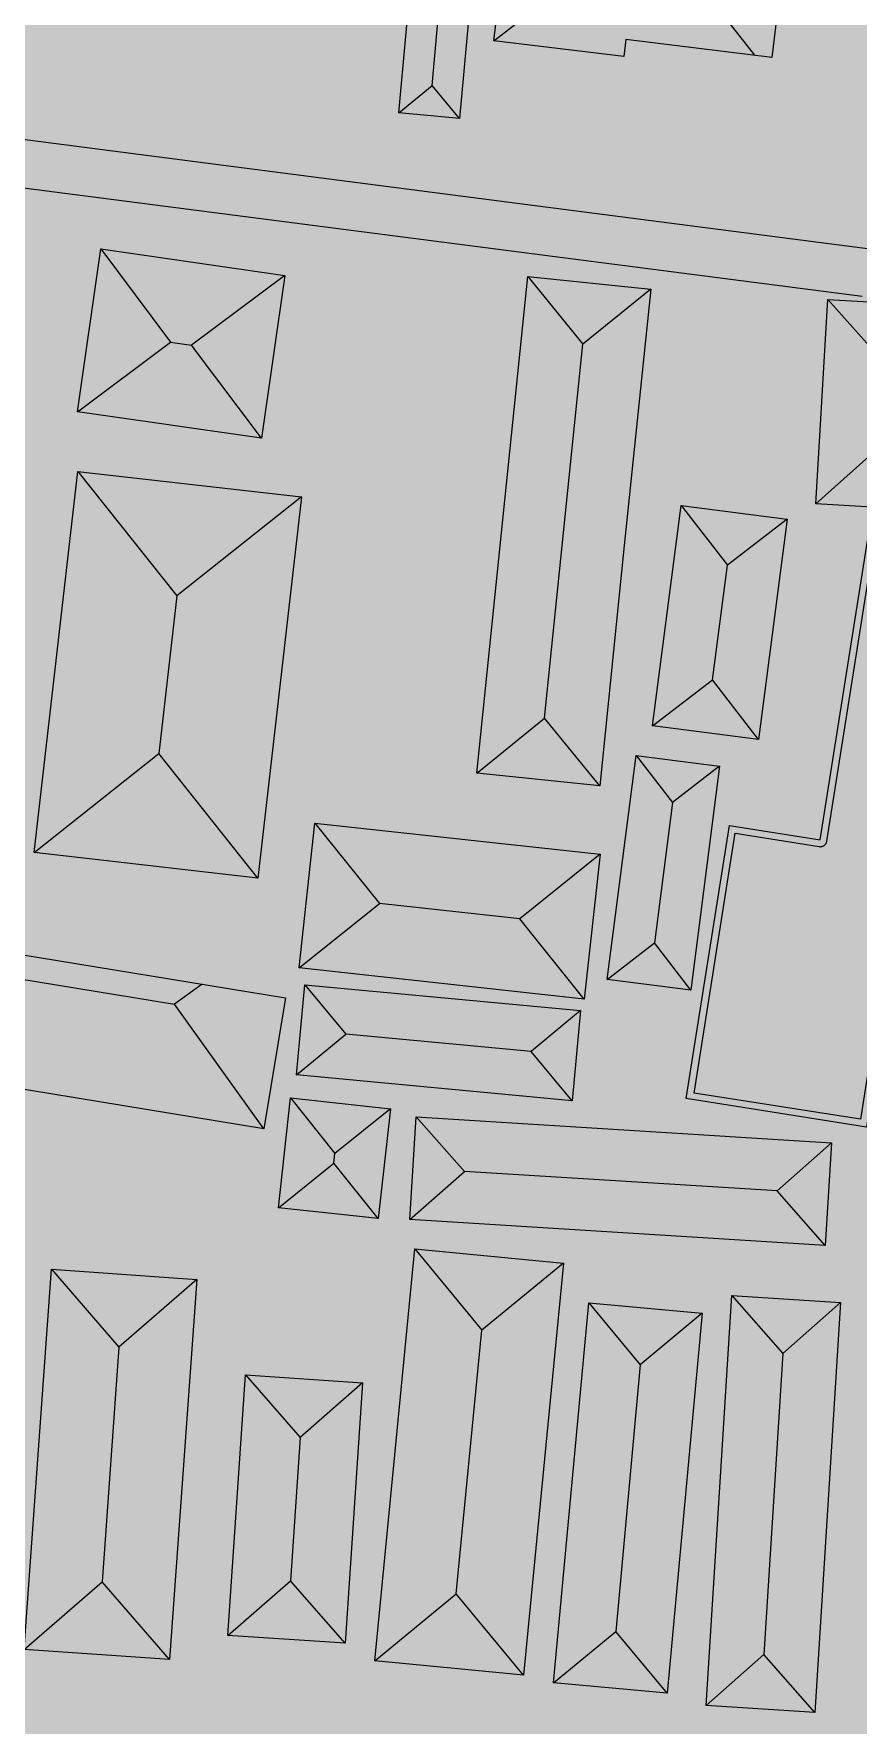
# Model space of a CAD drawing. Header units: metres. Extents: x 305859 to 307221, y 9155922 to 9156786.
# Drawn here: x 306687.6 to 306742.2, y 9156212.3 to 9156324.3 of the extents above; entities that cross this region are included whole.
import ezdxf

# ---------------------------------------------------------------- set-up
doc = ezdxf.new("R2010")
doc.units = ezdxf.units.M
doc.linetypes.add('DASHED2', pattern=[0.762, 0.635, -0.127])
for name, color, linetype, lineweight, true_color in [('A-ALUR_WISATA', 7, 'DASHED2', 50, 0xeb7800), ('B-BANGUNAN_PERMUKIMAN', 7, 'Continuous', 13, 0xf0cd8c), ('B-BAYANGAN', 7, 'Continuous', 0, 0x76786c), ('J-PERKERASAN_JALAN', 7, 'Continuous', 9, 0x989896)]:
    doc.layers.add(name, color=color, linetype=linetype, lineweight=lineweight, true_color=true_color)
doc.layers.add('G-PERKERASAN', color=7, linetype='Continuous')

msp = doc.modelspace()

# ---------------------------------------------------------------- hatches: boundary and pattern name
at = {"layer": 'A-ALUR_WISATA', "true_color": 0xeb7800}
h = msp.add_hatch(color=30, dxfattribs=at)
h.dxf.hatch_style = 1
h.paths.add_polyline_path([(306693.59, 9156315.63), (306693.59, 9156315.63), (306695.81, 9156315.35), (306695.61, 9156313.76), (306693.39, 9156314.05), (306689.66, 9156314.51), (306689.86, 9156316.1), (306693.59, 9156315.63)])
h = msp.add_hatch(color=30, dxfattribs=at)
h.dxf.hatch_style = 1
h.paths.add_polyline_path([(306705.63, 9156313.29), (306700.59, 9156311.76), (306701.15, 9156316.04)])
h = msp.add_hatch(color=30, dxfattribs=at)
h.dxf.hatch_style = 1
h.paths.add_polyline_path([(306701.85, 9156314.58), (306701.85, 9156314.58), (306704.74, 9156314.21), (306704.54, 9156312.62), (306701.65, 9156312.99), (306698.59, 9156313.38), (306698.79, 9156314.97), (306701.85, 9156314.58)])
h = msp.add_hatch(color=30, dxfattribs=at)
h.dxf.hatch_style = 1
h.paths.add_polyline_path([(306710.95, 9156313.41), (306713.67, 9156313.06), (306713.47, 9156311.47), (306710.75, 9156311.82), (306710.75, 9156311.82), (306707.51, 9156312.24), (306707.72, 9156313.82), (306710.95, 9156313.41)])
h = msp.add_hatch(color=30, dxfattribs=at)
h.dxf.hatch_style = 1
h.paths.add_polyline_path([(306720.17, 9156312.24), (306722.59, 9156311.94), (306722.4, 9156310.35), (306719.97, 9156310.65), (306719.97, 9156310.65), (306716.44, 9156311.1), (306716.64, 9156312.69), (306720.17, 9156312.24)])
h = msp.add_hatch(color=30, dxfattribs=at)
h.dxf.hatch_style = 1
h.paths.add_polyline_path([(306729.51, 9156311.08), (306731.52, 9156310.83), (306731.33, 9156309.25), (306729.31, 9156309.49), (306729.31, 9156309.49), (306725.37, 9156309.98), (306725.57, 9156311.57), (306729.51, 9156311.08)])
h = msp.add_hatch(color=30, dxfattribs=at)
h.dxf.hatch_style = 1
h.paths.add_polyline_path([(306738.97, 9156309.93), (306740.46, 9156309.75), (306740.27, 9156308.16), (306738.78, 9156308.34), (306738.78, 9156308.34), (306734.31, 9156308.88), (306734.5, 9156310.47), (306738.97, 9156309.93)])
at = {"layer": 'B-BANGUNAN_PERMUKIMAN', "true_color": 0xf29669}
h = msp.add_hatch(color=21, dxfattribs=at)
h.dxf.hatch_style = 1
h.paths.add_polyline_path([(306720.65, 9156344.84), (306720.65, 9156344.84), (306728.68, 9156334.59), (306728.35, 9156331.91), (306718.11, 9156323.88), (306720.65, 9156344.84)])
at = {"layer": 'B-BANGUNAN_PERMUKIMAN', "true_color": 0xbc7551}
h = msp.add_hatch(color=23, dxfattribs=at)
h.dxf.hatch_style = 1
h.paths.add_polyline_path([(306728.35, 9156331.91), (306728.68, 9156334.59), (306732.88, 9156337.89), (306738.27, 9156337.24), (306736.52, 9156322.78), (306735.4, 9156322.92), (306728.35, 9156331.91)])
at = {"layer": 'B-BANGUNAN_PERMUKIMAN', "true_color": 0xbb7451}
h = msp.add_hatch(color=23, dxfattribs=at)
h.dxf.hatch_style = 1
h.paths.add_polyline_path([(306728.35, 9156331.91), (306735.4, 9156322.92), (306726.85, 9156323.96), (306726.71, 9156322.84), (306718.11, 9156323.88), (306728.35, 9156331.91)])
at = {"layer": 'B-BANGUNAN_PERMUKIMAN', "true_color": 0xee9467}
h = msp.add_hatch(color=21, dxfattribs=at)
h.dxf.hatch_style = 1
h.paths.add_polyline_path([(306712.61, 9156327.83), (306714.44, 9156325.63), (306714.01, 9156320.93), (306711.82, 9156319.1), (306711.82, 9156319.1), (306712.61, 9156327.83)])
at = {"layer": 'B-BANGUNAN_PERMUKIMAN', "true_color": 0xb97350}
h = msp.add_hatch(color=23, dxfattribs=at)
h.dxf.hatch_style = 1
h.paths.add_polyline_path([(306714.01, 9156320.93), (306714.44, 9156325.63), (306716.63, 9156327.46), (306715.84, 9156318.73), (306714.01, 9156320.93)])
at = {"layer": 'B-BANGUNAN_PERMUKIMAN', "true_color": 0xbe7652}
h = msp.add_hatch(color=23, dxfattribs=at)
h.dxf.hatch_style = 1
h.paths.add_polyline_path([(306714.01, 9156320.93), (306715.84, 9156318.73), (306711.82, 9156319.1), (306714.01, 9156320.93)])
at = {"layer": 'B-BANGUNAN_PERMUKIMAN', "true_color": 0xef9467}
h = msp.add_hatch(color=21, dxfattribs=at)
h.dxf.hatch_style = 1
h.paths.add_polyline_path([(306696.69, 9156303.92), (306690.51, 9156299.3), (306692.07, 9156310.09), (306696.69, 9156303.92)])
at = {"layer": 'B-BANGUNAN_PERMUKIMAN', "true_color": 0xe89064}
h = msp.add_hatch(color=33, dxfattribs=at)
h.dxf.hatch_style = 1
h.paths.add_polyline_path([(306704.25, 9156308.34), (306698.08, 9156303.72), (306696.69, 9156303.92), (306692.07, 9156310.09), (306704.25, 9156308.34)])
at = {"layer": 'B-BANGUNAN_PERMUKIMAN', "true_color": 0xb87350}
h = msp.add_hatch(color=35, dxfattribs=at)
h.dxf.hatch_style = 1
h.paths.add_polyline_path([(306698.08, 9156303.72), (306704.25, 9156308.34), (306702.7, 9156297.55), (306698.08, 9156303.72)])
at = {"layer": 'B-BANGUNAN_PERMUKIMAN', "true_color": 0xee9467}
h = msp.add_hatch(color=21, dxfattribs=at)
h.dxf.hatch_style = 1
h.paths.add_polyline_path([(306724.01, 9156303.77), (306721.47, 9156279), (306716.98, 9156275.35), (306718.62, 9156291.27), (306720.36, 9156308.26), (306724.01, 9156303.77)])
at = {"layer": 'B-BANGUNAN_PERMUKIMAN', "true_color": 0xe99165}
h = msp.add_hatch(color=33, dxfattribs=at)
h.dxf.hatch_style = 1
h.paths.add_polyline_path([(306726.26, 9156307.65), (306728.5, 9156307.42), (306724.01, 9156303.77), (306720.36, 9156308.26), (306720.36, 9156308.26), (306726.26, 9156307.65)])
at = {"layer": 'B-BANGUNAN_PERMUKIMAN', "true_color": 0xb97350}
h = msp.add_hatch(color=23, dxfattribs=at)
h.dxf.hatch_style = 1
h.paths.add_polyline_path([(306725.12, 9156274.52), (306725.12, 9156274.52), (306721.47, 9156279), (306724.01, 9156303.77), (306728.5, 9156307.42), (306728.5, 9156307.42), (306725.12, 9156274.52)])
at = {"layer": 'B-BANGUNAN_PERMUKIMAN', "true_color": 0xed9366}
h = msp.add_hatch(color=21, dxfattribs=at)
h.dxf.hatch_style = 1
h.paths.add_polyline_path([(306740.24, 9156306.75), (306744.1, 9156302.42), (306743.78, 9156297.06), (306739.45, 9156293.2), (306740.24, 9156306.75)])
at = {"layer": 'B-BANGUNAN_PERMUKIMAN', "true_color": 0xea9265}
h = msp.add_hatch(color=33, dxfattribs=at)
h.dxf.hatch_style = 1
h.paths.add_polyline_path([(306744.1, 9156302.42), (306740.24, 9156306.75), (306748.43, 9156306.27), (306744.1, 9156302.42)])
at = {"layer": 'B-BANGUNAN_PERMUKIMAN', "true_color": 0xbf7753}
h = msp.add_hatch(color=23, dxfattribs=at)
h.dxf.hatch_style = 1
h.paths.add_polyline_path([(306696.69, 9156303.92), (306698.08, 9156303.72), (306702.7, 9156297.55), (306702.7, 9156297.55), (306690.51, 9156299.3), (306696.69, 9156303.92)])
at = {"layer": 'B-BANGUNAN_PERMUKIMAN', "true_color": 0xbd7552}
h = msp.add_hatch(color=23, dxfattribs=at)
h.dxf.hatch_style = 1
h.paths.add_polyline_path([(306743.78, 9156297.06), (306747.64, 9156292.72), (306747.64, 9156292.72), (306739.45, 9156293.2), (306743.78, 9156297.06)])
at = {"layer": 'B-BANGUNAN_PERMUKIMAN', "true_color": 0xee9467}
h = msp.add_hatch(color=21, dxfattribs=at)
h.dxf.hatch_style = 1
h.paths.add_polyline_path([(306690.54, 9156295.35), (306697.1, 9156287.1), (306695.91, 9156276.65), (306687.65, 9156270.09), (306690.54, 9156295.35)])
at = {"layer": 'B-BANGUNAN_PERMUKIMAN', "true_color": 0xe99165}
h = msp.add_hatch(color=33, dxfattribs=at)
h.dxf.hatch_style = 1
h.paths.add_polyline_path([(306697.1, 9156287.1), (306690.54, 9156295.35), (306705.35, 9156293.66), (306697.1, 9156287.1)])
at = {"layer": 'B-BANGUNAN_PERMUKIMAN', "true_color": 0xb97350}
h = msp.add_hatch(color=23, dxfattribs=at)
h.dxf.hatch_style = 1
h.paths.add_polyline_path([(306695.91, 9156276.65), (306697.1, 9156287.1), (306705.35, 9156293.66), (306702.47, 9156268.39), (306695.91, 9156276.65)])
at = {"layer": 'B-BANGUNAN_PERMUKIMAN', "true_color": 0xee9467}
h = msp.add_hatch(color=21, dxfattribs=at)
h.dxf.hatch_style = 1
h.paths.add_polyline_path([(306733.58, 9156289.13), (306732.59, 9156281.55), (306728.62, 9156278.49), (306730.52, 9156293.1), (306733.58, 9156289.13)])
at = {"layer": 'B-BANGUNAN_PERMUKIMAN', "true_color": 0xe89064}
h = msp.add_hatch(color=33, dxfattribs=at)
h.dxf.hatch_style = 1
h.paths.add_polyline_path([(306733.58, 9156289.13), (306730.52, 9156293.1), (306730.52, 9156293.1), (306737.55, 9156292.18), (306733.58, 9156289.13)])
at = {"layer": 'B-BANGUNAN_PERMUKIMAN', "true_color": 0xb97350}
h = msp.add_hatch(color=23, dxfattribs=at)
h.dxf.hatch_style = 1
h.paths.add_polyline_path([(306735.64, 9156277.58), (306732.59, 9156281.55), (306733.58, 9156289.13), (306737.55, 9156292.18), (306737.55, 9156292.18), (306735.64, 9156277.58)])
at = {"layer": 'B-BANGUNAN_PERMUKIMAN', "true_color": 0xd4845c}
h = msp.add_hatch(color=23, dxfattribs=at)
h.dxf.hatch_style = 1
h.paths.add_polyline_path([(306748.79, 9156289.95), (306742.79, 9156251.9), (306730.86, 9156253.79), (306733.72, 9156271.88), (306739.73, 9156270.93), (306742.88, 9156290.88), (306748.79, 9156289.95)])
at = {"layer": 'B-BANGUNAN_PERMUKIMAN', "true_color": 0xbf7753}
h = msp.add_hatch(color=23, dxfattribs=at)
h.dxf.hatch_style = 1
h.paths.add_polyline_path([(306732.59, 9156281.55), (306735.64, 9156277.58), (306728.62, 9156278.49), (306728.62, 9156278.49), (306732.59, 9156281.55)])
at = {"layer": 'B-BANGUNAN_PERMUKIMAN', "true_color": 0xbe7652}
h = msp.add_hatch(color=23, dxfattribs=at)
h.dxf.hatch_style = 1
h.paths.add_polyline_path([(306721.47, 9156279), (306725.12, 9156274.52), (306716.98, 9156275.35), (306721.47, 9156279)])
h = msp.add_hatch(color=23, dxfattribs=at)
h.dxf.hatch_style = 1
h.paths.add_polyline_path([(306695.91, 9156276.65), (306702.47, 9156268.39), (306702.47, 9156268.39), (306687.65, 9156270.09), (306695.91, 9156276.65)])
at = {"layer": 'B-BANGUNAN_PERMUKIMAN', "true_color": 0xee9467}
h = msp.add_hatch(color=21, dxfattribs=at)
h.dxf.hatch_style = 1
h.paths.add_polyline_path([(306729.94, 9156273.41), (306728.75, 9156264.11), (306725.62, 9156261.69), (306725.62, 9156261.69), (306727.53, 9156276.53), (306729.94, 9156273.41)])
at = {"layer": 'B-BANGUNAN_PERMUKIMAN', "true_color": 0xe89064}
h = msp.add_hatch(color=33, dxfattribs=at)
h.dxf.hatch_style = 1
h.paths.add_polyline_path([(306729.94, 9156273.41), (306727.53, 9156276.53), (306727.53, 9156276.53), (306733.07, 9156275.82), (306729.94, 9156273.41)])
at = {"layer": 'B-BANGUNAN_PERMUKIMAN', "true_color": 0xb97350}
h = msp.add_hatch(color=23, dxfattribs=at)
h.dxf.hatch_style = 1
h.paths.add_polyline_path([(306731.17, 9156260.98), (306728.75, 9156264.11), (306729.94, 9156273.41), (306733.07, 9156275.82), (306731.17, 9156260.98)])
at = {"layer": 'B-BANGUNAN_PERMUKIMAN', "true_color": 0xdb885f}
h = msp.add_hatch(color=23, dxfattribs=at)
h.dxf.hatch_style = 1
h.paths.add_polyline_path([(306686.32, 9156269.07), (306685.42, 9156263.56), (306698.78, 9156261.37), (306696.94, 9156260.05), (306675.33, 9156263.59), (306669.41, 9156271.85), (306669.41, 9156271.85), (306686.32, 9156269.07)])
at = {"layer": 'B-BANGUNAN_PERMUKIMAN', "true_color": 0xee9467}
h = msp.add_hatch(color=21, dxfattribs=at)
h.dxf.hatch_style = 1
h.paths.add_polyline_path([(306706.25, 9156272.04), (306710.52, 9156266.72), (306705.21, 9156262.45), (306705.21, 9156262.45), (306706.25, 9156272.04)])
at = {"layer": 'B-BANGUNAN_PERMUKIMAN', "true_color": 0xe99165}
h = msp.add_hatch(color=33, dxfattribs=at)
h.dxf.hatch_style = 1
h.paths.add_polyline_path([(306725.15, 9156269.98), (306719.83, 9156265.71), (306710.52, 9156266.72), (306706.25, 9156272.04), (306725.15, 9156269.98)])
at = {"layer": 'B-BANGUNAN_PERMUKIMAN', "true_color": 0xb97350}
h = msp.add_hatch(color=23, dxfattribs=at)
h.dxf.hatch_style = 1
h.paths.add_polyline_path([(306719.83, 9156265.71), (306725.15, 9156269.98), (306724.1, 9156260.39), (306719.83, 9156265.71)])
at = {"layer": 'B-BANGUNAN_PERMUKIMAN', "true_color": 0xbe7652}
h = msp.add_hatch(color=23, dxfattribs=at)
h.dxf.hatch_style = 1
h.paths.add_polyline_path([(306710.52, 9156266.72), (306719.83, 9156265.71), (306724.1, 9156260.39), (306705.21, 9156262.45), (306710.52, 9156266.72)])
at = {"layer": 'B-BANGUNAN_PERMUKIMAN', "true_color": 0xbf7753}
h = msp.add_hatch(color=23, dxfattribs=at)
h.dxf.hatch_style = 1
h.paths.add_polyline_path([(306728.75, 9156264.11), (306731.17, 9156260.98), (306725.62, 9156261.69), (306728.75, 9156264.11)])
at = {"layer": 'B-BANGUNAN_PERMUKIMAN', "true_color": 0xb36f4d}
h = msp.add_hatch(color=35, dxfattribs=at)
h.dxf.hatch_style = 1
h.paths.add_polyline_path([(306675.33, 9156263.59), (306696.94, 9156260.05), (306702.87, 9156251.79), (306667.08, 9156257.67), (306675.33, 9156263.59)])
at = {"layer": 'B-BANGUNAN_PERMUKIMAN', "true_color": 0xb97350}
h = msp.add_hatch(color=23, dxfattribs=at)
h.dxf.hatch_style = 1
h.paths.add_polyline_path([(306702.87, 9156251.79), (306702.87, 9156251.79), (306696.94, 9156260.05), (306698.78, 9156261.37), (306704.29, 9156260.47), (306702.87, 9156251.79)])
at = {"layer": 'B-BANGUNAN_PERMUKIMAN', "true_color": 0xee9467}
h = msp.add_hatch(color=21, dxfattribs=at)
h.dxf.hatch_style = 1
h.paths.add_polyline_path([(306708.3, 9156258.07), (306705.03, 9156255.36), (306705.59, 9156261.34), (306708.3, 9156258.07)])
at = {"layer": 'B-BANGUNAN_PERMUKIMAN', "true_color": 0xe99165}
h = msp.add_hatch(color=33, dxfattribs=at)
h.dxf.hatch_style = 1
h.paths.add_polyline_path([(306723.85, 9156259.62), (306720.58, 9156256.91), (306708.3, 9156258.07), (306705.59, 9156261.34), (306705.59, 9156261.34), (306723.85, 9156259.62)])
at = {"layer": 'B-BANGUNAN_PERMUKIMAN', "true_color": 0xb97350}
h = msp.add_hatch(color=23, dxfattribs=at)
h.dxf.hatch_style = 1
h.paths.add_polyline_path([(306720.58, 9156256.91), (306723.85, 9156259.62), (306723.29, 9156253.64), (306723.29, 9156253.64), (306720.58, 9156256.91)])
at = {"layer": 'B-BANGUNAN_PERMUKIMAN', "true_color": 0xbe7652}
h = msp.add_hatch(color=23, dxfattribs=at)
h.dxf.hatch_style = 1
h.paths.add_polyline_path([(306708.3, 9156258.07), (306720.58, 9156256.91), (306723.29, 9156253.64), (306705.03, 9156255.36), (306708.3, 9156258.07)])
at = {"layer": 'B-BANGUNAN_PERMUKIMAN', "true_color": 0xee9467}
h = msp.add_hatch(color=21, dxfattribs=at)
h.dxf.hatch_style = 1
h.paths.add_polyline_path([(306704.63, 9156253.84), (306707.58, 9156250.16), (306707.5, 9156249.51), (306703.83, 9156246.56), (306704.63, 9156253.84)])
at = {"layer": 'B-BANGUNAN_PERMUKIMAN', "true_color": 0xe99165}
h = msp.add_hatch(color=33, dxfattribs=at)
h.dxf.hatch_style = 1
h.paths.add_polyline_path([(306711.25, 9156253.11), (306707.58, 9156250.16), (306704.63, 9156253.84), (306711.25, 9156253.11)])
at = {"layer": 'B-BANGUNAN_PERMUKIMAN', "true_color": 0xb97350}
h = msp.add_hatch(color=23, dxfattribs=at)
h.dxf.hatch_style = 1
h.paths.add_polyline_path([(306710.45, 9156245.84), (306710.45, 9156245.84), (306707.5, 9156249.51), (306707.58, 9156250.16), (306711.25, 9156253.11), (306710.45, 9156245.84)])
at = {"layer": 'B-BANGUNAN_PERMUKIMAN', "true_color": 0xed9367}
h = msp.add_hatch(color=21, dxfattribs=at)
h.dxf.hatch_style = 1
h.paths.add_polyline_path([(306712.97, 9156252.58), (306716.16, 9156248.97), (306712.54, 9156245.78), (306712.97, 9156252.58)])
at = {"layer": 'B-BANGUNAN_PERMUKIMAN', "true_color": 0xea9165}
h = msp.add_hatch(color=33, dxfattribs=at)
h.dxf.hatch_style = 1
h.paths.add_polyline_path([(306740.48, 9156250.86), (306740.48, 9156250.86), (306736.87, 9156247.68), (306716.16, 9156248.97), (306712.97, 9156252.58), (306740.48, 9156250.86)])
at = {"layer": 'B-BANGUNAN_PERMUKIMAN', "true_color": 0xba7450}
h = msp.add_hatch(color=23, dxfattribs=at)
h.dxf.hatch_style = 1
h.paths.add_polyline_path([(306736.87, 9156247.68), (306740.48, 9156250.86), (306740.06, 9156244.06), (306736.87, 9156247.68)])
at = {"layer": 'B-BANGUNAN_PERMUKIMAN', "true_color": 0xbe7652}
h = msp.add_hatch(color=23, dxfattribs=at)
h.dxf.hatch_style = 1
h.paths.add_polyline_path([(306707.5, 9156249.51), (306710.45, 9156245.84), (306703.83, 9156246.56), (306707.5, 9156249.51)])
at = {"layer": 'B-BANGUNAN_PERMUKIMAN', "true_color": 0xbd7652}
h = msp.add_hatch(color=23, dxfattribs=at)
h.dxf.hatch_style = 1
h.paths.add_polyline_path([(306716.16, 9156248.97), (306736.87, 9156247.68), (306740.06, 9156244.06), (306740.06, 9156244.06), (306712.54, 9156245.78), (306716.16, 9156248.97)])
at = {"layer": 'B-BANGUNAN_PERMUKIMAN', "true_color": 0xee9467}
h = msp.add_hatch(color=21, dxfattribs=at)
h.dxf.hatch_style = 1
h.paths.add_polyline_path([(306717.31, 9156238.44), (306715.62, 9156220.99), (306710.22, 9156216.54), (306712.86, 9156243.84), (306717.31, 9156238.44)])
at = {"layer": 'B-BANGUNAN_PERMUKIMAN', "true_color": 0xe99165}
h = msp.add_hatch(color=33, dxfattribs=at)
h.dxf.hatch_style = 1
h.paths.add_polyline_path([(306717.31, 9156238.44), (306712.86, 9156243.84), (306722.72, 9156242.89), (306717.31, 9156238.44)])
at = {"layer": 'B-BANGUNAN_PERMUKIMAN', "true_color": 0xed9367}
h = msp.add_hatch(color=21, dxfattribs=at)
h.dxf.hatch_style = 1
h.paths.add_polyline_path([(306688.79, 9156242.49), (306693.26, 9156237.33), (306692.15, 9156221.78), (306686.99, 9156217.3), (306688.79, 9156242.49)])
at = {"layer": 'B-BANGUNAN_PERMUKIMAN', "true_color": 0xea9165}
h = msp.add_hatch(color=33, dxfattribs=at)
h.dxf.hatch_style = 1
h.paths.add_polyline_path([(306693.26, 9156237.33), (306688.79, 9156242.49), (306698.42, 9156241.8), (306693.26, 9156237.33)])
at = {"layer": 'B-BANGUNAN_PERMUKIMAN', "true_color": 0xb97350}
h = msp.add_hatch(color=23, dxfattribs=at)
h.dxf.hatch_style = 1
h.paths.add_polyline_path([(306720.07, 9156215.58), (306715.62, 9156220.99), (306717.31, 9156238.44), (306722.72, 9156242.89), (306722.72, 9156242.89), (306720.07, 9156215.58)])
at = {"layer": 'B-BANGUNAN_PERMUKIMAN', "true_color": 0xba7450}
h = msp.add_hatch(color=23, dxfattribs=at)
h.dxf.hatch_style = 1
h.paths.add_polyline_path([(306692.15, 9156221.78), (306693.26, 9156237.33), (306698.42, 9156241.8), (306698.42, 9156241.8), (306696.62, 9156216.62), (306692.15, 9156221.78)])
at = {"layer": 'B-BANGUNAN_PERMUKIMAN', "true_color": 0xee9467}
h = msp.add_hatch(color=21, dxfattribs=at)
h.dxf.hatch_style = 1
h.paths.add_polyline_path([(306727.81, 9156236.16), (306726.18, 9156218.49), (306722.07, 9156215.08), (306724.4, 9156240.27), (306727.81, 9156236.16)])
at = {"layer": 'B-BANGUNAN_PERMUKIMAN', "true_color": 0xe99165}
h = msp.add_hatch(color=33, dxfattribs=at)
h.dxf.hatch_style = 1
h.paths.add_polyline_path([(306727.81, 9156236.16), (306724.4, 9156240.27), (306731.92, 9156239.57), (306727.81, 9156236.16)])
at = {"layer": 'B-BANGUNAN_PERMUKIMAN', "true_color": 0xed9367}
h = msp.add_hatch(color=21, dxfattribs=at)
h.dxf.hatch_style = 1
h.paths.add_polyline_path([(306733.87, 9156240.74), (306737.25, 9156236.91), (306736, 9156216.95), (306732.17, 9156213.57), (306732.17, 9156213.57), (306733.87, 9156240.74)])
at = {"layer": 'B-BANGUNAN_PERMUKIMAN', "true_color": 0xea9165}
h = msp.add_hatch(color=33, dxfattribs=at)
h.dxf.hatch_style = 1
h.paths.add_polyline_path([(306737.25, 9156236.91), (306733.87, 9156240.74), (306741.08, 9156240.29), (306741.08, 9156240.29), (306737.25, 9156236.91)])
at = {"layer": 'B-BANGUNAN_PERMUKIMAN', "true_color": 0xba7450}
h = msp.add_hatch(color=23, dxfattribs=at)
h.dxf.hatch_style = 1
h.paths.add_polyline_path([(306736, 9156216.95), (306737.25, 9156236.91), (306741.08, 9156240.29), (306739.37, 9156213.12), (306736, 9156216.95)])
at = {"layer": 'B-BANGUNAN_PERMUKIMAN', "true_color": 0xb97350}
h = msp.add_hatch(color=23, dxfattribs=at)
h.dxf.hatch_style = 1
h.paths.add_polyline_path([(306729.59, 9156214.39), (306726.18, 9156218.49), (306727.81, 9156236.16), (306731.92, 9156239.57), (306731.92, 9156239.57), (306729.59, 9156214.39)])
at = {"layer": 'B-BANGUNAN_PERMUKIMAN', "true_color": 0xed9367}
h = msp.add_hatch(color=21, dxfattribs=at)
h.dxf.hatch_style = 1
h.paths.add_polyline_path([(306705.27, 9156231.33), (306704.63, 9156221.85), (306700.48, 9156218.23), (306701.64, 9156235.48), (306705.27, 9156231.33)])
at = {"layer": 'B-BANGUNAN_PERMUKIMAN', "true_color": 0xea9165}
h = msp.add_hatch(color=33, dxfattribs=at)
h.dxf.hatch_style = 1
h.paths.add_polyline_path([(306705.27, 9156231.33), (306701.64, 9156235.48), (306701.64, 9156235.48), (306709.41, 9156234.96), (306705.27, 9156231.33)])
at = {"layer": 'B-BANGUNAN_PERMUKIMAN', "true_color": 0xba7450}
h = msp.add_hatch(color=23, dxfattribs=at)
h.dxf.hatch_style = 1
h.paths.add_polyline_path([(306708.25, 9156217.71), (306704.63, 9156221.85), (306705.27, 9156231.33), (306709.41, 9156234.96), (306708.25, 9156217.71)])
at = {"layer": 'B-BANGUNAN_PERMUKIMAN', "true_color": 0xbd7652}
h = msp.add_hatch(color=23, dxfattribs=at)
h.dxf.hatch_style = 1
h.paths.add_polyline_path([(306686.99, 9156217.3), (306692.15, 9156221.78), (306696.62, 9156216.62), (306686.99, 9156217.3)])
h = msp.add_hatch(color=23, dxfattribs=at)
h.dxf.hatch_style = 1
h.paths.add_polyline_path([(306704.63, 9156221.85), (306708.25, 9156217.71), (306700.48, 9156218.23), (306700.48, 9156218.23), (306704.63, 9156221.85)])
at = {"layer": 'B-BANGUNAN_PERMUKIMAN', "true_color": 0xbe7652}
h = msp.add_hatch(color=23, dxfattribs=at)
h.dxf.hatch_style = 1
h.paths.add_polyline_path([(306715.62, 9156220.99), (306720.07, 9156215.58), (306710.22, 9156216.54), (306710.22, 9156216.54), (306715.62, 9156220.99)])
h = msp.add_hatch(color=23, dxfattribs=at)
h.dxf.hatch_style = 1
h.paths.add_polyline_path([(306722.07, 9156215.08), (306722.07, 9156215.08), (306726.18, 9156218.49), (306729.59, 9156214.39), (306722.07, 9156215.08)])
at = {"layer": 'B-BANGUNAN_PERMUKIMAN', "true_color": 0xbd7652}
h = msp.add_hatch(color=23, dxfattribs=at)
h.dxf.hatch_style = 1
h.paths.add_polyline_path([(306736, 9156216.95), (306739.37, 9156213.12), (306739.37, 9156213.12), (306732.17, 9156213.57), (306736, 9156216.95)])
at = {"layer": 'B-BAYANGAN', "true_color": 0x76786c}
h = msp.add_hatch(color=8, dxfattribs=at)
h.dxf.hatch_style = 1
h.paths.add_polyline_path([(306721.4, 9156344.09), (306730, 9156343.05), (306729.35, 9156337.66), (306739.02, 9156336.49), (306737.27, 9156322.03), (306727.6, 9156323.21), (306727.46, 9156322.09), (306718.86, 9156323.13), (306721.4, 9156344.09)])
h = msp.add_hatch(color=8, dxfattribs=at)
h.dxf.hatch_style = 1
h.paths.add_polyline_path([(306717.38, 9156326.71), (306716.59, 9156317.98), (306712.57, 9156318.35), (306713.36, 9156327.08), (306717.38, 9156326.71)])
h = msp.add_hatch(color=8, dxfattribs=at)
h.dxf.hatch_style = 1
h.paths.add_polyline_path([(306705, 9156307.59), (306703.45, 9156296.8), (306691.26, 9156298.55), (306692.82, 9156309.34), (306705, 9156307.59)])
h = msp.add_hatch(color=8, dxfattribs=at)
h.dxf.hatch_style = 1
h.paths.add_polyline_path([(306727.5, 9156289.68), (306725.87, 9156273.77), (306717.73, 9156274.6), (306719.37, 9156290.52), (306721.11, 9156307.51), (306729.25, 9156306.67), (306727.5, 9156289.68)])
h = msp.add_hatch(color=8, dxfattribs=at)
h.dxf.hatch_style = 1
h.paths.add_polyline_path([(306749.18, 9156305.52), (306748.39, 9156291.97), (306740.2, 9156292.45), (306740.99, 9156306), (306749.18, 9156305.52)])
h = msp.add_hatch(color=8, dxfattribs=at)
h.dxf.hatch_style = 1
h.paths.add_polyline_path([(306687.86, 9156301.9), (306686.27, 9156291.85), (306678.36, 9156293.09), (306679.95, 9156303.15), (306687.86, 9156301.9)])
h = msp.add_hatch(color=8, dxfattribs=at)
h.dxf.hatch_style = 1
h.paths.add_polyline_path([(306706.1, 9156292.91), (306703.22, 9156267.64), (306688.4, 9156269.34), (306691.29, 9156294.6), (306706.1, 9156292.91)])
h = msp.add_hatch(color=8, dxfattribs=at)
h.dxf.hatch_style = 1
h.paths.add_polyline_path([(306738.3, 9156291.43), (306736.39, 9156276.83), (306729.37, 9156277.74), (306731.27, 9156292.35), (306738.3, 9156291.43)])
h = msp.add_hatch(color=8, dxfattribs=at)
h.dxf.hatch_style = 1
h.paths.add_polyline_path([(306749.54, 9156289.2), (306743.54, 9156251.15), (306731.61, 9156253.04), (306734.47, 9156271.13), (306740.48, 9156270.18), (306743.63, 9156290.13), (306749.54, 9156289.2)])
h = msp.add_hatch(color=8, dxfattribs=at)
h.dxf.hatch_style = 1
h.paths.add_polyline_path([(306733.82, 9156275.07), (306731.92, 9156260.23), (306726.37, 9156260.94), (306728.28, 9156275.78), (306733.82, 9156275.07)])
h = msp.add_hatch(color=8, dxfattribs=at)
h.dxf.hatch_style = 1
h.paths.add_polyline_path([(306705.04, 9156259.72), (306703.62, 9156251.04), (306667.83, 9156256.92), (306670.16, 9156271.1), (306687.07, 9156268.32), (306686.17, 9156262.81), (306705.04, 9156259.72)])
h = msp.add_hatch(color=8, dxfattribs=at)
h.dxf.hatch_style = 1
h.paths.add_polyline_path([(306725.9, 9156269.23), (306724.85, 9156259.64), (306705.96, 9156261.7), (306707, 9156271.29), (306725.9, 9156269.23)])
h = msp.add_hatch(color=8, dxfattribs=at)
h.dxf.hatch_style = 1
h.paths.add_polyline_path([(306724.6, 9156258.87), (306724.04, 9156252.89), (306705.78, 9156254.61), (306706.34, 9156260.59), (306724.6, 9156258.87)])
h = msp.add_hatch(color=8, dxfattribs=at)
h.dxf.hatch_style = 1
h.paths.add_polyline_path([(306712, 9156252.36), (306711.2, 9156245.09), (306704.58, 9156245.81), (306705.38, 9156253.09), (306712, 9156252.36)])
h = msp.add_hatch(color=8, dxfattribs=at)
h.dxf.hatch_style = 1
h.paths.add_polyline_path([(306741.23, 9156250.11), (306740.81, 9156243.31), (306713.29, 9156245.03), (306713.72, 9156251.83), (306741.23, 9156250.11)])
h = msp.add_hatch(color=8, dxfattribs=at)
h.dxf.hatch_style = 1
h.paths.add_polyline_path([(306688.35, 9156242.98), (306686.44, 9156219.06), (306672.7, 9156220.15), (306672.26, 9156214.63), (306666.48, 9156215.09), (306666.88, 9156220.07), (306663.77, 9156220.32), (306664.18, 9156225.36), (306658.48, 9156225.81), (306659.51, 9156238.78), (306667.01, 9156238.18), (306666.86, 9156236.39), (306674.17, 9156235.81), (306674.03, 9156234.1), (306677.98, 9156233.78), (306678.78, 9156243.74), (306688.35, 9156242.98)])
h = msp.add_hatch(color=8, dxfattribs=at)
h.dxf.hatch_style = 1
h.paths.add_polyline_path([(306723.47, 9156242.14), (306720.82, 9156214.83), (306710.97, 9156215.79), (306713.61, 9156243.09), (306723.47, 9156242.14)])
h = msp.add_hatch(color=8, dxfattribs=at)
h.dxf.hatch_style = 1
h.paths.add_polyline_path([(306699.17, 9156241.05), (306697.37, 9156215.87), (306687.74, 9156216.55), (306689.54, 9156241.74), (306699.17, 9156241.05)])
h = msp.add_hatch(color=8, dxfattribs=at)
h.dxf.hatch_style = 1
h.paths.add_polyline_path([(306732.67, 9156238.82), (306730.34, 9156213.64), (306722.82, 9156214.33), (306725.15, 9156239.52), (306732.67, 9156238.82)])
h = msp.add_hatch(color=8, dxfattribs=at)
h.dxf.hatch_style = 1
h.paths.add_polyline_path([(306741.83, 9156239.54), (306740.12, 9156212.37), (306732.92, 9156212.82), (306734.62, 9156239.99), (306741.83, 9156239.54)])
h = msp.add_hatch(color=8, dxfattribs=at)
h.dxf.hatch_style = 1
h.paths.add_polyline_path([(306710.16, 9156234.21), (306709, 9156216.96), (306701.23, 9156217.48), (306702.39, 9156234.73), (306710.16, 9156234.21)])
at = {"layer": 'G-PERKERASAN', "true_color": 0xe0ded9}
h = msp.add_hatch(color=254, dxfattribs=at)
h.dxf.hatch_style = 1
h.paths.add_polyline_path([(306908.99, 9156199.22), (306871.95, 9156198.02), (306868.84, 9156144.14), (306843.97, 9156139.65), (306613.97, 9156113.41), (306520.72, 9156109.95), (306448.83, 9156118.11), (306448.83, 9156123.17), (306477.16, 9156118.52), (306520.15, 9156115.68), (306566.87, 9156115.26), (306613.83, 9156118.7), (306780.38, 9156142.22), (306834.18, 9156150.61), (306834.21, 9156150.61), (306834.24, 9156150.62), (306836.67, 9156150.94), (306832.65, 9156160.25), (306794.32, 9156155.54), (306785.07, 9156153.87), (306754.67, 9156148.38), (306749.09, 9156147.37), (306735.94, 9156145.42), (306694.11, 9156139.2), (306682.57, 9156137.44), (306647.05, 9156132), (306596.42, 9156127.4), (306534.3, 9156127.4), (306532.49, 9156127.58), (306527.34, 9156128.11), (306527.76, 9156145.94), (306529.8, 9156231.68), (306512.26, 9156228.1), (306472.74, 9156232.05), (306466.17, 9156213.24), (306448.83, 9156196.71), (306448.83, 9156532.37), (306504.83, 9156523.08), (306572.18, 9156510.31), (306677.17, 9156490.28), (306781.81, 9156471.97), (306833.43, 9156467.31), (306884.35, 9156462.71), (306888.87, 9156462.3), (306908.99, 9156460.23), (306908.99, 9156405.14), (306880.74, 9156410.37), (306872.19, 9156289.96), (306880.06, 9156289.5), (306887.26, 9156399.08), (306908.99, 9156395.95), (306908.99, 9156283.2), (306908.99, 9156208.94), (306891.75, 9156208.37), (306886.18, 9156208.19), (306882.1, 9156208.06), (306881.64, 9156222), (306879.91, 9156222), (306879.79, 9156200), (306885.63, 9156200.3), (306885.6, 9156199.86), (306906.63, 9156201.39), (306908.7, 9156201.5), (306908.99, 9156201.54), (306908.99, 9156199.22)])
at = {"layer": 'J-PERKERASAN_JALAN', "true_color": 0xa8a8a6}
h = msp.add_hatch(color=253, dxfattribs=at)
h.dxf.hatch_style = 1
h.paths.add_polyline_path([(306644.85, 9156501.89), (306682.63, 9156491.9), (306683.15, 9156491.8), (306683.67, 9156491.77), (306684.2, 9156491.8), (306684.72, 9156491.91), (306685.22, 9156492.09), (306685.69, 9156492.32), (306686.12, 9156492.62), (306686.52, 9156492.98), (306686.86, 9156493.38), (306687.15, 9156493.82), (306687.37, 9156494.3), (306687.53, 9156494.8), (306687.63, 9156495.32), (306695.98, 9156569.63), (306695.99, 9156569.68), (306698.58, 9156595.65), (306698.6, 9156596.17), (306698.55, 9156596.7), (306698.43, 9156597.21), (306698.24, 9156597.7), (306697.99, 9156598.17), (306697.68, 9156598.6), (306697.32, 9156598.98), (306696.91, 9156599.31), (306696.46, 9156599.59), (306695.98, 9156599.8), (306695.48, 9156599.95), (306694.96, 9156600.03), (306670.55, 9156602.2), (306670.52, 9156602.2), (306670.5, 9156602.21), (306670.47, 9156602.21), (306657.24, 9156603.85), (306657.04, 9156603.87), (306645.01, 9156604.73), (306644.99, 9156604.73), (306644.85, 9156604.74), (306644.85, 9156621.26), (306646.81, 9156644.86), (306646.82, 9156645.39), (306646.76, 9156645.92), (306646.62, 9156646.44), (306646.43, 9156646.93), (306646.17, 9156647.39), (306645.85, 9156647.81), (306645.47, 9156648.19), (306645.05, 9156648.52), (306644.85, 9156648.64), (306644.85, 9156652.08), (306644.92, 9156652.08), (306645.08, 9156652.06), (306645.23, 9156652.02), (306645.31, 9156651.99), (306646.55, 9156651.57), (306646.64, 9156651.54), (306646.78, 9156651.48), (306646.89, 9156651.42), (306647.02, 9156651.33), (306647.09, 9156651.28), (306648.07, 9156650.48), (306648.16, 9156650.41), (306648.3, 9156650.27), (306648.42, 9156650.11), (306648.49, 9156650.01), (306649.22, 9156648.81), (306649.27, 9156648.73), (306649.34, 9156648.57), (306649.4, 9156648.41), (306649.43, 9156648.32), (306649.84, 9156646.71), (306649.87, 9156646.58), (306649.88, 9156646.45), (306649.9, 9156646.22), (306649.91, 9156646.09), (306649.91, 9156645.95), (306647.06, 9156611.65), (306647.05, 9156611.12), (306647.11, 9156610.6), (306647.24, 9156610.08), (306647.43, 9156609.59), (306647.69, 9156609.14), (306648.01, 9156608.71), (306648.37, 9156608.34), (306648.79, 9156608.01), (306649.24, 9156607.74), (306649.73, 9156607.54), (306650.24, 9156607.4), (306650.76, 9156607.33), (306657.37, 9156606.85), (306657.42, 9156606.85), (306657.45, 9156606.85), (306657.5, 9156606.84), (306665.34, 9156605.87), (306665.87, 9156605.84), (306666.39, 9156605.88), (306666.91, 9156605.98), (306667.41, 9156606.16), (306667.88, 9156606.4), (306668.31, 9156606.69), (306668.7, 9156607.05), (306669.04, 9156607.45), (306669.33, 9156607.89), (306669.55, 9156608.36), (306669.72, 9156608.86), (306669.81, 9156609.38), (306674.41, 9156649.44), (306674.43, 9156649.56), (306674.55, 9156649.55), (306677.27, 9156649.24), (306677.39, 9156649.22), (306677.39, 9156649.1), (306672.8, 9156609.13), (306672.78, 9156608.6), (306672.82, 9156608.07), (306672.94, 9156607.55), (306673.12, 9156607.05), (306673.37, 9156606.58), (306673.67, 9156606.15), (306674.04, 9156605.76), (306674.45, 9156605.42), (306674.9, 9156605.14), (306675.39, 9156604.92), (306675.9, 9156604.77), (306676.42, 9156604.69), (306695.45, 9156603), (306695.97, 9156602.98), (306696.48, 9156603.04), (306696.98, 9156603.16), (306697.46, 9156603.34), (306697.91, 9156603.58), (306698.33, 9156603.87), (306698.7, 9156604.22), (306699.03, 9156604.61), (306699.31, 9156605.04), (306699.53, 9156605.51), (306699.69, 9156606), (306699.78, 9156606.5), (306716.12, 9156741.17), (306716.15, 9156741.69), (306716.11, 9156742.2), (306716.01, 9156742.71), (306715.84, 9156743.2), (306715.61, 9156743.66), (306715.32, 9156744.09), (306714.98, 9156744.48), (306714.59, 9156744.82), (306714.16, 9156745.11), (306713.7, 9156745.34), (306713.21, 9156745.51), (306712.7, 9156745.62), (306712.19, 9156745.65), (306666.91, 9156746.07), (306644.85, 9156746.37), (306644.85, 9156749.37), (306666.93, 9156749.07), (306666.94, 9156749.07), (306718.29, 9156748.6), (306718.4, 9156748.6), (306737.5, 9156748.94), (306746.83, 9156749), (306746.83, 9156746), (306737.59, 9156745.94), (306737.55, 9156745.94), (306723.16, 9156745.68), (306722.65, 9156745.64), (306722.14, 9156745.53), (306721.65, 9156745.35), (306721.18, 9156745.12), (306720.76, 9156744.82), (306720.37, 9156744.47), (306720.03, 9156744.08), (306719.75, 9156743.64), (306719.52, 9156743.17), (306719.36, 9156742.68), (306719.26, 9156742.17), (306702.83, 9156606.71), (306702.8, 9156606.21), (306702.83, 9156605.7), (306702.93, 9156605.21), (306703.09, 9156604.73), (306703.31, 9156604.27), (306703.58, 9156603.85), (306703.91, 9156603.46), (306704.28, 9156603.12), (306704.69, 9156602.83), (306705.13, 9156602.59), (306705.61, 9156602.41), (306706.1, 9156602.29), (306706.6, 9156602.23), (306734.8, 9156600.81), (306735.34, 9156600.82), (306735.87, 9156600.9), (306736.39, 9156601.05), (306736.88, 9156601.27), (306737.33, 9156601.55), (306737.75, 9156601.89), (306738.11, 9156602.29), (306738.42, 9156602.73), (306738.67, 9156603.2), (306738.85, 9156603.71), (306738.96, 9156604.23), (306739.01, 9156604.77), (306739.21, 9156624.77), (306739.21, 9156624.9), (306739.22, 9156624.96), (306739.23, 9156625.09), (306739.38, 9156626.14), (306739.39, 9156626.23), (306739.43, 9156626.4), (306739.46, 9156626.48), (306739.71, 9156627.27), (306739.74, 9156627.36), (306739.81, 9156627.52), (306739.88, 9156627.65), (306739.98, 9156627.79), (306740.04, 9156627.86), (306740.45, 9156628.34), (306740.52, 9156628.42), (306740.64, 9156628.54), (306740.76, 9156628.63), (306740.89, 9156628.71), (306741.02, 9156628.78), (306741.19, 9156628.84), (306741.28, 9156628.87), (306741.89, 9156629.04), (306741.98, 9156629.06), (306742.17, 9156629.09), (306742.26, 9156629.1), (306742.92, 9156629.15), (306742.96, 9156629.16), (306742.98, 9156629.16), (306743.02, 9156629.16), (306746.83, 9156629.32), (306746.83, 9156624.75), (306746.63, 9156624.79), (306746.11, 9156624.81), (306745.6, 9156624.77), (306745.09, 9156624.66), (306744.61, 9156624.49), (306744.15, 9156624.26), (306743.72, 9156623.97), (306743.33, 9156623.63), (306743, 9156623.25), (306742.71, 9156622.82), (306742.48, 9156622.36), (306742.31, 9156621.87), (306742.21, 9156621.37), (306742.17, 9156620.85), (306742.01, 9156605.08), (306742.04, 9156604.58), (306742.13, 9156604.08), (306742.28, 9156603.6), (306742.49, 9156603.13), (306742.76, 9156602.71), (306743.09, 9156602.31), (306743.46, 9156601.97), (306743.87, 9156601.67), (306744.31, 9156601.42), (306744.78, 9156601.24), (306745.27, 9156601.11), (306745.78, 9156601.05), (306746.28, 9156601.05), (306746.83, 9156601.09), (306746.83, 9156598.08), (306740.56, 9156597.65), (306740.55, 9156597.65), (306739.62, 9156597.58), (306739.5, 9156597.58), (306739.44, 9156597.58), (306739.32, 9156597.58), (306705.78, 9156599.27), (306705.27, 9156599.26), (306704.77, 9156599.19), (306704.28, 9156599.06), (306703.82, 9156598.86), (306703.38, 9156598.61), (306702.97, 9156598.31), (306702.61, 9156597.95), (306702.29, 9156597.56), (306702.03, 9156597.12), (306701.83, 9156596.66), (306701.68, 9156596.17), (306701.6, 9156595.67), (306698.97, 9156569.35), (306698.97, 9156569.34), (306698.97, 9156569.32), (306690.45, 9156493.63), (306690.43, 9156493.09), (306690.48, 9156492.56), (306690.6, 9156492.03), (306690.78, 9156491.53), (306691.04, 9156491.06), (306691.35, 9156490.62), (306691.72, 9156490.23), (306692.14, 9156489.9), (306692.6, 9156489.62), (306693.09, 9156489.41), (306693.61, 9156489.26), (306746.58, 9156478.17), (306746.83, 9156478.13), (306746.83, 9156474.9), (306746.25, 9156474.98), (306746.19, 9156474.99), (306746.15, 9156475), (306746.08, 9156475.01), (306693.92, 9156485.93), (306693.42, 9156486), (306692.91, 9156486.01), (306692.41, 9156485.95), (306691.91, 9156485.83), (306691.44, 9156485.65), (306690.99, 9156485.41), (306690.58, 9156485.11), (306690.2, 9156484.77), (306689.88, 9156484.38), (306689.6, 9156483.95), (306689.39, 9156483.49), (306689.23, 9156483.01), (306689.13, 9156482.51), (306680.22, 9156410.68), (306675.97, 9156376.46), (306675.96, 9156376.28), (306671.78, 9156323.14), (306671.77, 9156322.63), (306671.83, 9156322.13), (306671.95, 9156321.64), (306672.13, 9156321.16), (306672.37, 9156320.72), (306672.66, 9156320.31), (306673, 9156319.93), (306673.39, 9156319.61), (306673.82, 9156319.33), (306674.27, 9156319.11), (306674.76, 9156318.96), (306675.25, 9156318.86), (306742.86, 9156310.12), (306742.93, 9156310.11), (306746.83, 9156309.68), (306746.83, 9156306.46), (306742.53, 9156306.94), (306742.51, 9156306.94), (306675.12, 9156315.65), (306674.6, 9156315.68), (306674.07, 9156315.65), (306673.56, 9156315.54), (306673.06, 9156315.37), (306672.6, 9156315.14), (306672.16, 9156314.85), (306671.77, 9156314.5), (306671.42, 9156314.11), (306671.14, 9156313.67), (306670.91, 9156313.2), (306670.74, 9156312.71), (306670.64, 9156312.19), (306658.16, 9156215.04), (306658.13, 9156214.51), (306658.16, 9156213.98), (306658.27, 9156213.46), (306658.44, 9156212.96), (306658.68, 9156212.49), (306658.98, 9156212.06), (306659.33, 9156211.66), (306659.73, 9156211.32), (306660.18, 9156211.03), (306660.66, 9156210.81), (306661.16, 9156210.64), (306661.68, 9156210.55), (306720.04, 9156203.99), (306720.07, 9156203.99), (306720.09, 9156203.99), (306720.12, 9156203.98), (306746.83, 9156200.1), (306746.83, 9156197.07), (306725.61, 9156200.15), (306725.1, 9156200.19), (306724.59, 9156200.17), (306724.09, 9156200.08), (306723.6, 9156199.93), (306723.14, 9156199.72), (306722.71, 9156199.45), (306722.31, 9156199.13), (306721.96, 9156198.76), (306721.66, 9156198.35), (306721.42, 9156197.9), (306721.23, 9156197.43), (306721.1, 9156196.93), (306721.04, 9156196.43), (306718.22, 9156147.7), (306718.2, 9156147.57), (306718.08, 9156147.57), (306715.35, 9156147.73), (306715.23, 9156147.75), (306715.22, 9156147.87), (306718.09, 9156197.39), (306718.09, 9156197.89), (306718.02, 9156198.39), (306717.89, 9156198.88), (306717.7, 9156199.35), (306717.46, 9156199.79), (306717.16, 9156200.2), (306716.81, 9156200.56), (306716.41, 9156200.88), (306715.98, 9156201.14), (306715.53, 9156201.35), (306715.04, 9156201.5), (306714.55, 9156201.59), (306655.83, 9156208.19), (306655.75, 9156208.2), (306655.72, 9156208.2), (306655.65, 9156208.22), (306644.85, 9156210.24), (306644.85, 9156213.3), (306650.51, 9156212.23), (306651.05, 9156212.17), (306651.59, 9156212.18), (306652.12, 9156212.26), (306652.64, 9156212.42), (306653.14, 9156212.64), (306653.6, 9156212.93), (306654.01, 9156213.28), (306654.38, 9156213.68), (306654.69, 9156214.13), (306654.93, 9156214.61), (306655.11, 9156215.12), (306655.21, 9156215.66), (306667.63, 9156312.29), (306667.66, 9156312.83), (306667.62, 9156313.37), (306667.51, 9156313.9), (306667.32, 9156314.41), (306667.07, 9156314.88), (306666.76, 9156315.33), (306666.39, 9156315.72), (306665.97, 9156316.06), (306665.51, 9156316.34), (306665.02, 9156316.56), (306664.5, 9156316.71), (306663.96, 9156316.79), (306650.65, 9156317.81), (306650.62, 9156317.81), (306650.61, 9156317.81), (306650.59, 9156317.81), (306644.85, 9156318.38), (306644.85, 9156321.6), (306650.85, 9156321), (306650.94, 9156320.99), (306664.51, 9156319.96), (306665.04, 9156319.95), (306665.56, 9156320.01), (306666.06, 9156320.14), (306666.55, 9156320.34), (306667, 9156320.59), (306667.42, 9156320.91), (306667.79, 9156321.27), (306668.12, 9156321.68), (306668.38, 9156322.13), (306668.59, 9156322.61), (306668.73, 9156323.11), (306668.81, 9156323.63), (306672.97, 9156376.62), (306672.98, 9156376.66), (306672.98, 9156376.69), (306672.98, 9156376.73), (306676.58, 9156405.67), (306676.61, 9156406.19), (306676.57, 9156406.71), (306676.47, 9156407.22), (306676.3, 9156407.71), (306676.07, 9156408.17), (306675.78, 9156408.6), (306675.44, 9156408.99), (306675.05, 9156409.33), (306674.62, 9156409.62), (306674.16, 9156409.85), (306673.67, 9156410.02), (306673.16, 9156410.13), (306650.07, 9156413.37), (306649.95, 9156413.39), (306649.96, 9156413.52), (306650.34, 9156416.23), (306650.36, 9156416.35), (306650.49, 9156416.34), (306673.41, 9156413.12), (306673.94, 9156413.08), (306674.46, 9156413.12), (306674.98, 9156413.22), (306675.48, 9156413.38), (306675.96, 9156413.62), (306676.4, 9156413.91), (306676.79, 9156414.26), (306677.14, 9156414.66), (306677.43, 9156415.1), (306677.67, 9156415.57), (306677.83, 9156416.07), (306677.93, 9156416.59), (306686.3, 9156484.04), (306686.33, 9156484.56), (306686.29, 9156485.08), (306686.19, 9156485.59), (306686.02, 9156486.08), (306685.78, 9156486.55), (306685.49, 9156486.98), (306685.15, 9156487.37), (306684.75, 9156487.72), (306684.32, 9156488), (306683.85, 9156488.23), (306683.35, 9156488.4), (306644.85, 9156498.58), (306644.85, 9156501.89)])

# ---------------------------------------------------------------- linework, layer by layer
at = {"layer": 'B-BANGUNAN_PERMUKIMAN', "color": 27, "lineweight": 9, "true_color": 0x744832}
for p, q in [((306718.11, 9156323.88), (306728.35, 9156331.91)), ((306735.4, 9156322.92), (306728.35, 9156331.91)), ((306714.01, 9156320.93), (306714.44, 9156325.63)), ((306711.82, 9156319.1), (306714.01, 9156320.93)), ((306715.84, 9156318.73), (306714.01, 9156320.93)), ((306692.07, 9156310.09), (306696.69, 9156303.92)), ((306704.25, 9156308.34), (306698.08, 9156303.72)), ((306720.36, 9156308.26), (306724.01, 9156303.77)), ((306728.5, 9156307.42), (306724.01, 9156303.77)), ((306740.24, 9156306.75), (306744.1, 9156302.42)), ((306690.51, 9156299.3), (306696.69, 9156303.92)), ((306696.69, 9156303.92), (306698.08, 9156303.72)), ((306702.7, 9156297.55), (306698.08, 9156303.72)), ((306721.47, 9156279), (306724.01, 9156303.77)), ((306739.45, 9156293.2), (306743.78, 9156297.06)), ((306690.54, 9156295.35), (306697.1, 9156287.1)), ((306705.35, 9156293.66), (306697.1, 9156287.1)), ((306730.52, 9156293.1), (306733.58, 9156289.13)), ((306737.55, 9156292.18), (306733.58, 9156289.13)), ((306732.59, 9156281.55), (306733.58, 9156289.13)), ((306697.1, 9156287.1), (306695.91, 9156276.65)), ((306728.62, 9156278.49), (306732.59, 9156281.55)), ((306735.64, 9156277.58), (306732.59, 9156281.55)), ((306716.98, 9156275.35), (306721.47, 9156279)), ((306725.12, 9156274.52), (306721.47, 9156279)), ((306687.65, 9156270.09), (306695.91, 9156276.65)), ((306702.47, 9156268.39), (306695.91, 9156276.65)), ((306727.53, 9156276.53), (306729.94, 9156273.41)), ((306733.07, 9156275.82), (306729.94, 9156273.41)), ((306729.94, 9156273.41), (306728.75, 9156264.11)), ((306706.25, 9156272.04), (306710.52, 9156266.72)), ((306725.15, 9156269.98), (306719.83, 9156265.71)), ((306705.21, 9156262.45), (306710.52, 9156266.72)), ((306719.83, 9156265.71), (306710.52, 9156266.72)), ((306724.1, 9156260.39), (306719.83, 9156265.71)), ((306725.62, 9156261.69), (306728.75, 9156264.11)), ((306731.17, 9156260.98), (306728.75, 9156264.11)), ((306675.33, 9156263.59), (306696.94, 9156260.05)), ((306698.78, 9156261.37), (306696.94, 9156260.05)), ((306705.59, 9156261.34), (306708.3, 9156258.07)), ((306702.87, 9156251.79), (306696.94, 9156260.05)), ((306723.85, 9156259.62), (306720.58, 9156256.91)), ((306705.03, 9156255.36), (306708.3, 9156258.07)), ((306720.58, 9156256.91), (306708.3, 9156258.07)), ((306723.29, 9156253.64), (306720.58, 9156256.91)), ((306704.63, 9156253.84), (306707.58, 9156250.16)), ((306711.25, 9156253.11), (306707.58, 9156250.16)), ((306712.97, 9156252.58), (306716.16, 9156248.97)), ((306740.48, 9156250.86), (306736.87, 9156247.68)), ((306703.83, 9156246.56), (306707.5, 9156249.51)), ((306707.5, 9156249.51), (306707.58, 9156250.16)), ((306710.45, 9156245.84), (306707.5, 9156249.51)), ((306712.54, 9156245.78), (306716.16, 9156248.97)), ((306736.87, 9156247.68), (306716.16, 9156248.97)), ((306740.06, 9156244.06), (306736.87, 9156247.68)), ((306712.86, 9156243.84), (306717.31, 9156238.44)), ((306688.79, 9156242.49), (306693.26, 9156237.33)), ((306722.72, 9156242.89), (306717.31, 9156238.44)), ((306698.42, 9156241.8), (306693.26, 9156237.33)), ((306724.4, 9156240.27), (306727.81, 9156236.16)), ((306733.87, 9156240.74), (306737.25, 9156236.91)), ((306741.08, 9156240.29), (306737.25, 9156236.91)), ((306731.92, 9156239.57), (306727.81, 9156236.16)), ((306715.62, 9156220.99), (306717.31, 9156238.44)), ((306693.26, 9156237.33), (306692.15, 9156221.78)), ((306737.25, 9156236.91), (306736, 9156216.95)), ((306727.81, 9156236.16), (306726.18, 9156218.49)), ((306701.64, 9156235.48), (306705.27, 9156231.33)), ((306709.41, 9156234.96), (306705.27, 9156231.33)), ((306705.27, 9156231.33), (306704.63, 9156221.85)), ((306686.99, 9156217.3), (306692.15, 9156221.78)), ((306696.62, 9156216.62), (306692.15, 9156221.78)), ((306700.48, 9156218.23), (306704.63, 9156221.85)), ((306708.25, 9156217.71), (306704.63, 9156221.85)), ((306710.22, 9156216.54), (306715.62, 9156220.99)), ((306720.07, 9156215.58), (306715.62, 9156220.99)), ((306722.07, 9156215.08), (306726.18, 9156218.49)), ((306729.59, 9156214.39), (306726.18, 9156218.49)), ((306732.17, 9156213.57), (306736, 9156216.95)), ((306739.37, 9156213.12), (306736, 9156216.95))]:
    msp.add_line(p, q, dxfattribs=at)
at = {"layer": 'B-BANGUNAN_PERMUKIMAN', "color": 27, "lineweight": 13, "true_color": 0x744832}
for points in [[(306720.65, 9156344.84), (306729.25, 9156343.8), (306728.6, 9156338.41), (306738.27, 9156337.24), (306736.52, 9156322.78), (306726.85, 9156323.96), (306726.71, 9156322.84), (306718.11, 9156323.88), (306720.65, 9156344.84)], [(306716.63, 9156327.46), (306715.84, 9156318.73), (306711.82, 9156319.1), (306712.61, 9156327.83), (306716.63, 9156327.46)], [(306704.25, 9156308.34), (306702.7, 9156297.55), (306690.51, 9156299.3), (306692.07, 9156310.09), (306704.25, 9156308.34)], [(306726.75, 9156290.43), (306725.12, 9156274.52), (306716.98, 9156275.35), (306718.62, 9156291.27), (306720.36, 9156308.26), (306728.5, 9156307.42), (306726.75, 9156290.43)], [(306748.43, 9156306.27), (306747.64, 9156292.72), (306739.45, 9156293.2), (306740.24, 9156306.75), (306748.43, 9156306.27)], [(306705.35, 9156293.66), (306702.47, 9156268.39), (306687.65, 9156270.09), (306690.54, 9156295.35), (306705.35, 9156293.66)], [(306737.55, 9156292.18), (306735.64, 9156277.58), (306728.62, 9156278.49), (306730.52, 9156293.1), (306737.55, 9156292.18)], [(306748.79, 9156289.95), (306742.79, 9156251.9), (306730.86, 9156253.79), (306733.72, 9156271.88), (306739.73, 9156270.93), (306742.88, 9156290.88), (306748.79, 9156289.95)], [(306733.07, 9156275.82), (306731.17, 9156260.98), (306725.62, 9156261.69), (306727.53, 9156276.53), (306733.07, 9156275.82)], [(306704.29, 9156260.47), (306702.87, 9156251.79), (306667.08, 9156257.67), (306669.41, 9156271.85), (306686.32, 9156269.07), (306685.42, 9156263.56), (306704.29, 9156260.47)], [(306725.15, 9156269.98), (306724.1, 9156260.39), (306705.21, 9156262.45), (306706.25, 9156272.04), (306725.15, 9156269.98)], [(306723.85, 9156259.62), (306723.29, 9156253.64), (306705.03, 9156255.36), (306705.59, 9156261.34), (306723.85, 9156259.62)], [(306711.25, 9156253.11), (306710.45, 9156245.84), (306703.83, 9156246.56), (306704.63, 9156253.84), (306711.25, 9156253.11)], [(306740.48, 9156250.86), (306740.06, 9156244.06), (306712.54, 9156245.78), (306712.97, 9156252.58), (306740.48, 9156250.86)], [(306722.72, 9156242.89), (306720.07, 9156215.58), (306710.22, 9156216.54), (306712.86, 9156243.84), (306722.72, 9156242.89)], [(306698.42, 9156241.8), (306696.62, 9156216.62), (306686.99, 9156217.3), (306688.79, 9156242.49), (306698.42, 9156241.8)], [(306731.92, 9156239.57), (306729.59, 9156214.39), (306722.07, 9156215.08), (306724.4, 9156240.27), (306731.92, 9156239.57)], [(306741.08, 9156240.29), (306739.37, 9156213.12), (306732.17, 9156213.57), (306733.87, 9156240.74), (306741.08, 9156240.29)], [(306709.41, 9156234.96), (306708.25, 9156217.71), (306700.48, 9156218.23), (306701.64, 9156235.48), (306709.41, 9156234.96)]]:
    msp.add_lwpolyline(points, close=True, dxfattribs=at)
at = {"layer": 'B-BANGUNAN_PERMUKIMAN', "color": 21, "lineweight": 9, "true_color": 0xfa9b6c}
msp.add_lwpolyline([(306748.28, 9156289.57), (306742.41, 9156252.42), (306731.38, 9156254.16), (306734.09, 9156271.37), (306739.66, 9156270.49), (306739.71, 9156270.48), (306739.75, 9156270.48), (306739.8, 9156270.49), (306739.84, 9156270.5), (306739.88, 9156270.51), (306739.92, 9156270.52), (306739.96, 9156270.54), (306740, 9156270.57), (306740.03, 9156270.6), (306740.07, 9156270.63), (306740.09, 9156270.66), (306740.12, 9156270.7), (306740.14, 9156270.74), (306740.16, 9156270.78), (306740.17, 9156270.82), (306740.18, 9156270.86), (306743.26, 9156290.37), (306748.28, 9156289.57)], close=True, dxfattribs=at)
at = {"layer": 'J-PERKERASAN_JALAN', "color": 8, "lineweight": 13, "true_color": 0x787876}
for points in [[(306680.22, 9156410.68), (306675.97, 9156376.46), (306675.96, 9156376.28), (306671.78, 9156323.14), (306671.77, 9156322.63), (306671.83, 9156322.13), (306671.95, 9156321.64), (306672.13, 9156321.16), (306672.37, 9156320.72), (306672.66, 9156320.31), (306673, 9156319.93), (306673.39, 9156319.61), (306673.82, 9156319.33), (306674.27, 9156319.11), (306674.76, 9156318.96), (306675.25, 9156318.86), (306742.86, 9156310.12)], [(306742.51, 9156306.94), (306675.12, 9156315.65), (306674.6, 9156315.68), (306674.07, 9156315.65), (306673.56, 9156315.54), (306673.06, 9156315.37), (306672.6, 9156315.14), (306672.16, 9156314.85), (306671.77, 9156314.5), (306671.42, 9156314.11), (306671.14, 9156313.67), (306670.91, 9156313.2), (306670.74, 9156312.71), (306670.64, 9156312.19), (306658.16, 9156215.04), (306658.13, 9156214.51), (306658.16, 9156213.98), (306658.27, 9156213.46), (306658.44, 9156212.96), (306658.68, 9156212.49), (306658.98, 9156212.06)]]:
    msp.add_lwpolyline(points, dxfattribs=at)

doc.saveas('drawing.dxf')
